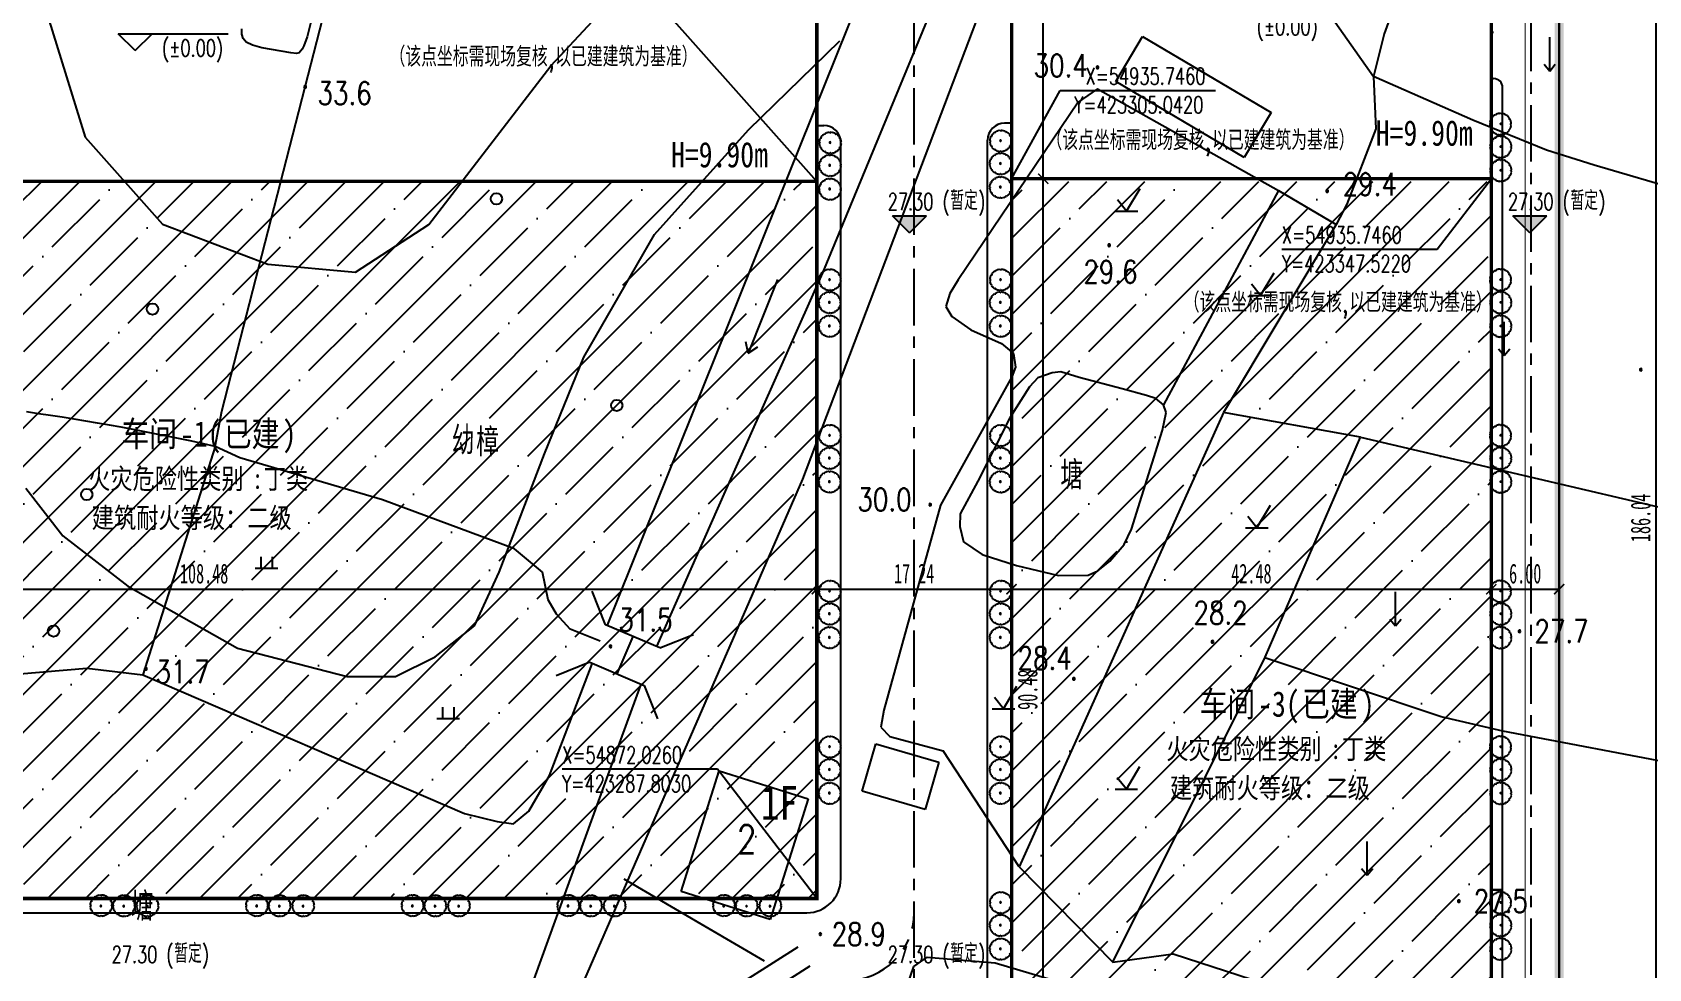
# Model space of a CAD drawing. Header units: millimetres. Extents: x 423080 to 423918, y 54742 to 55570.
# Drawn here: x 423218.3 to 423361.5, y 54865.8 to 54948.7 of the extents above; entities that cross this region are included whole.
import ezdxf
from ezdxf.enums import TextEntityAlignment as Align

# ---------------------------------------------------------------- set-up
doc = ezdxf.new("R2010")
doc.units = ezdxf.units.MM
doc.linetypes.add('ACAD_ISO10W100', pattern=[18, 12, -3, 0, -3])
doc.linetypes.add('CENTERX2', pattern=[4, 2.5, -0.5, 0.5, -0.5])
doc.layers.add('0 - 已设计道路边线', color=140, linetype='Continuous', lineweight=50)
for name, color, linetype in [('0 - 建筑控制线', 40, 'Continuous'), ('0 - 新建建筑', 7, 'Continuous'), ('0 - 规划--用地红线', 6, 'Continuous'), ('DIM_COOR', 171, 'Continuous'), ('DIM_ELEV', 171, 'Continuous'), ('LV', 3, 'Continuous'), ('PUB_DIM', 171, 'Continuous'), ('PUB_TEXT', 7, 'Continuous'), ('Road-zx', 6, 'Continuous'), ('TREE', 3, 'Continuous'), ('地形图', 252, 'Continuous'), ('建设布局', 7, 'Continuous')]:
    doc.layers.add(name, color=color, linetype=linetype)
doc.styles.add('_TCH_DIM', font='SIMPLEX', dxfattribs={"bigfont": 'GBCBIG'})
doc.styles.add('HT', font='simhei.ttf', dxfattribs={"width": 0.8})
doc.styles.add('HZ', font='rs.shx', dxfattribs={"width": 0.8, "bigfont": 'hztxt.shx'})
doc.styles.add('ST_T3', font='', dxfattribs={"width": 0.6})
doc.styles.get("Standard").update_dxf_attribs({"font": 'txt', "bigfont": 'gbcbig.shx'})
doc.styles.get('ST_T3').set_extended_font_data('SimSun')
doc.linetypes.add('FENCELINE2', pattern='A,6.35,-2.54,[132,ltypeshp.shx,S=2.54,R=0,X=-2.54,Y=0],-2.54,25.4', length=36.83)
doc.dimstyles.new('_TCH_ARCH_M_M&&1', dxfattribs={"dimtxt": 1.75, "dimasz": 0.9, "dimexe": 1.25, "dimexo": 1.5, "dimgap": 0.5, "dimtad": 1, "dimzin": 0, "dimdsep": 46, "dimtxsty": 'ST_T3', "dimblk": 'ARCHTICK', "dimcen": 0.09, "dimclrt": 7, "dimazin": 2, "dimtfac": 1, "dimtix": 1, "dimtmove": 2, "dimatfit": 3, "dimfxl": 0, "dimtolj": 1, "dimtzin": 0, "dimarcsym": 0})
pattern_1 = [(45, (0, 0), (-3.367596045, 3.367596045), []), (45, (3.3676, 0), (-3.367596045, 3.367596045), [5.953125, -1.190625, 0, -1.190625])]

# ---------------------------------------------------------------- blocks, each defined once
blk = doc.blocks.new('BRANCHD', base_point=(0.5, 0.5))
for p, q in [((0.951, 0.743), (0.931, 0.754)), ((0.962, 0.694), (0.951, 0.743)), ((0.974, 0.687), (0.962, 0.694)), ((0.97, 0.587), (0.994, 0.594)), ((0.97, 0.571), (0.97, 0.587)), ((1.008, 0.55), (0.97, 0.571)), ((0.987, 0.668), (0.974, 0.687)), ((0.982, 0.647), (0.987, 0.668)), ((0.997, 0.62), (0.982, 0.647)), ((0.994, 0.594), (0.997, 0.62)), ((0.998, 0.504), (1.008, 0.52)), ((1.008, 0.52), (1.008, 0.55))]:
    blk.add_line(p, q)
blk = doc.blocks.new('M_F16')
at = {"xscale": 1016, "yscale": 1016, "zscale": 1016}
for rotation in [150, 180, 120, 90, 59.99999999999999, 30, 330.0000000000001, 210, 240, 270, 300.0000000000001]:
    blk.add_blockref('BRANCHD', (3, 9), dxfattribs=dict(at, rotation=rotation))
blk.add_blockref('BRANCHD', (3, 9), dxfattribs=at)
at = {"width": 0.8, "flags": 9}
for tag in ['YSIZE', 'XSIZE']:
    blk.add_attdef(tag, (0, 0), '', height=0.2, dxfattribs=at)
blk = doc.blocks.new('SHU1')
at = {"layer": 'LV'}
for radius in [137, 92.1]:
    blk.add_circle((214, 644), radius, dxfattribs=at)
at = {"layer": 'LV', "xscale": 4.5, "yscale": 4.5, "zscale": 4.5}
blk.add_blockref('M_F16', (267, 678), dxfattribs=at)
blk = doc.blocks.new('dxing')
at = {"layer": '地形图', "color": 250, "linetype": 'Continuous'}
for p, q in [((421379.78, 54785.69), (421396.54, 54850.51)), ((421481.65, 54807.86, 30.95), (421475.31, 54790.37, 30.95)), ((421401.55, 54787.55, 33), (421417.44, 54804.64, 33)), ((421406.55, 54738.02, 30.69), (421431.93, 54801.1, 30.69)), ((421466.56, 54797.7), (421474.36, 54786.61)), ((421380.81, 54793.58, 34.05), (421379.98, 54790.1, 34.05)), ((421439.58, 54792.54), (421423.83, 54750.95)), ((421425.61, 54769.21, 30.28), (421435.18, 54792.33, 30.28)), ((421357.01, 54791.91, 33), (421360.3, 54781.22, 33)), ((421374.19, 54790.35, 34.05), (421374.18, 54790.83, 34.05)), ((421374.29, 54789.97, 34.05), (421374.19, 54790.35, 34.05)), ((421374.56, 54789.63, 34.05), (421374.29, 54789.97, 34.05)), ((421375.12, 54789.38, 34.05), (421374.56, 54789.63, 34.05)), ((421375.95, 54789.13, 34.05), (421375.12, 54789.38, 34.05)), ((421378.52, 54788.69, 34.05), (421375.95, 54789.13, 34.05)), ((421379.67, 54789.33, 34.05), (421379.53, 54789.02, 34.05)), ((421379.98, 54790.1, 34.05), (421379.67, 54789.33, 34.05)), ((421419.04, 54781.89, 32), (421427.13, 54789.77, 32)), ((421451.56, 54786.15), (421453.93, 54790.15)), ((421453.93, 54790.15), (421465.31, 54783.41)), ((421475.31, 54790.37, 30.95), (421474.36, 54786.61, 30.95)), ((421489.97, 54787.08), (421489.97, 54790.08)), ((421379.02, 54788.63, 34.05), (421378.52, 54788.69, 34.05)), ((421379.25, 54788.69, 34.05), (421379.02, 54788.63, 34.05)), ((421379.53, 54789.02, 34.05), (421379.25, 54788.69, 34.05)), ((421489.47, 54787.68), (421489.97, 54787.08)), ((421489.97, 54787.08), (421490.47, 54787.68)), ((421390.74, 54773.49, 33), (421401.55, 54787.55, 33)), ((421474.36, 54786.61, 30.95), (421474.57, 54781.98, 30.95)), ((421483.17, 54782.75, 29.21), (421474.36, 54786.61, 29.21)), ((421372.4, 54756.99), (421379.78, 54785.69)), ((421449.94, 54785.52, 29.22), (421448.22, 54784.33, 29.22)), ((421449.94, 54785.52, 29.22), (421465.95, 54776.5, 29.22)), ((421462.91, 54779.43), (421451.56, 54786.15)), ((421448.22, 54784.33, 29.22), (421437.61, 54768.61, 29.22)), ((421465.31, 54783.41), (421462.91, 54779.43)), ((421474.57, 54781.98, 30.95), (421472, 54775.3, 30.95)), ((421489.7, 54780.08, 29.21), (421483.17, 54782.75, 29.21)), ((421360.3, 54781.22, 33), (421367.16, 54773.54, 33)), ((421410.71, 54772.63, 32), (421419.04, 54781.89, 32)), ((421493.91, 54778.76, 29.21), (421489.7, 54780.08, 29.21)), ((421535.18, 54766.54, 29.21), (421493.91, 54778.76, 29.21)), ((421452.51, 54774.69), (421453.71, 54776.69)), ((421465.95, 54776.5, 29.22), (421455.79, 54757.54, 29.22)), ((421465.95, 54776.5, 29.22), (421471.07, 54773.51, 29.22)), ((421452.51, 54774.69), (421451.71, 54775.69)), ((421472, 54775.3, 30.95), (421471.07, 54773.51, 30.95)), ((421367.16, 54773.54, 33), (421376.48, 54769.98, 33)), ((421384.25, 54769.28, 33), (421390.74, 54773.49, 33)), ((421451.51, 54774.69), (421453.51, 54774.69)), ((421471.07, 54773.51, 30.95), (421461.09, 54756.87, 30.95)), ((421404.46, 54761.76, 32), (421410.71, 54772.63, 32)), ((421376.48, 54769.98, 33), (421384.25, 54769.28, 33)), ((421416.99, 54749.88, 30.28), (421425.61, 54769.21, 30.28)), ((421464.37, 54767.21), (421465.57, 54769.21)), ((421421.62, 54768.62), (421419.02, 54762.12)), ((421437.61, 54768.61, 29.22), (421436.86, 54767.4, 29.22)), ((421464.37, 54767.21), (421463.57, 54768.21)), ((421436.86, 54767.4, 29.22), (421436.52, 54766.24, 29.22)), ((421436.52, 54766.24, 29.22), (421437.05, 54765.37, 29.22)), ((421463.37, 54767.21), (421465.37, 54767.21)), ((421437.05, 54765.37, 29.22), (421438.73, 54764.18, 29.22)), ((421485.93, 54761.89), (421485.93, 54764.89)), ((421438.73, 54764.18, 29.22), (421441.43, 54762.98, 29.22)), ((421419.02, 54762.12), (421418.79, 54763.1)), ((421419.02, 54762.12), (421419.86, 54762.67)), ((421441.43, 54762.98, 29.22), (421442.51, 54762.08, 29.22)), ((421442.51, 54762.08, 29.22), (421442.68, 54760.88, 29.22)), ((421485.43, 54762.49), (421485.93, 54761.89)), ((421485.93, 54761.89), (421486.43, 54762.49)), ((421400.99, 54753.19, 32), (421404.46, 54761.76, 32)), ((421442.68, 54760.88, 29.22), (421442.35, 54760.02, 29.22)), ((421442.35, 54760.02, 29.22), (421436.05, 54748.64, 29.22)), ((421443.93, 54759.12, 29.22), (421442.17, 54756.38, 29.22)), ((421444.65, 54759.92, 29.22), (421443.93, 54759.12, 29.22)), ((421445.92, 54760.38, 29.22), (421444.65, 54759.92, 29.22)), ((421446.69, 54760.45, 29.22), (421445.92, 54760.38, 29.22)), ((421448.31, 54759.97, 29.22), (421446.69, 54760.45, 29.22)), ((421452.13, 54758.96, 29.22), (421448.31, 54759.97, 29.22)), ((421454.28, 54758.37, 29.22), (421452.13, 54758.96, 29.22)), ((421455.09, 54758.11, 29.22), (421454.28, 54758.37, 29.22)), ((421455.79, 54757.54, 29.22), (421455.09, 54758.11, 29.22)), ((421371.82, 54753.86), (421372.4, 54756.99)), ((421442.17, 54756.38, 29.22), (421439.34, 54750.77, 29.22)), ((421461.09, 54756.87, 28.91), (421442.99, 54716.63, 28.91)), ((421455.68, 54755.28, 29.22), (421456.01, 54756.87, 29.22)), ((421456.01, 54756.87, 29.22), (421455.79, 54757.54, 29.22)), ((421473.23, 54754.66, 28.82), (421461.09, 54756.87, 28.82)), ((421452.94, 54746.53, 29.22), (421455.68, 54755.28, 29.22)), ((421371.82, 54753.86), (421365.41, 54733.64)), ((421374.01, 54752.83), (421371.82, 54753.86)), ((421464.78, 54735.2, 28.82), (421473.23, 54754.66, 28.82)), ((421473.23, 54754.66, 28.2), (421505.07, 54747.22, 28.2)), ((421386.64, 54749.13), (421374.01, 54752.83)), ((421396.96, 54742.71, 32), (421400.99, 54753.19, 32)), ((421423.83, 54750.95), (421401.77, 54700.37)), ((421439.34, 54750.77, 29.22), (421437.79, 54747.89, 29.22)), ((421355.06, 54750.17, 32), (421358.32, 54745.95, 32)), ((421398.33, 54744.8), (421386.64, 54749.13)), ((421410.93, 54736.15, 30.28), (421416.99, 54749.88, 30.28)), ((421436.05, 54748.64), (421431.02, 54730.52)), ((421437.79, 54747.89, 29.22), (421437.75, 54746.76, 29.22)), ((421464.05, 54746.64), (421463.25, 54747.64)), ((421464.05, 54746.64), (421465.25, 54748.64)), ((421437.75, 54746.76, 29.22), (421438.06, 54745.42, 29.22)), ((421452.31, 54745.16, 29.22), (421452.94, 54746.53, 29.22)), ((421463.05, 54746.64), (421465.05, 54746.64)), ((421358.32, 54745.95, 32), (421364.1, 54741.49, 32)), ((421400.8, 54742.71), (421398.33, 54744.8)), ((421438.06, 54745.42, 29.22), (421439.74, 54744.29, 29.22)), ((421451.03, 54743.7, 29.22), (421452.31, 54745.16, 29.22)), ((421375.87, 54744.07), (421375.87, 54743.07)), ((421376.87, 54744.07), (421376.87, 54743.07)), ((421439.74, 54744.29, 29.22), (421442.76, 54743.31, 29.22)), ((421442.76, 54743.31, 29.22), (421446.47, 54742.42, 29.22)), ((421449.96, 54742.85, 29.22), (421451.03, 54743.7, 29.22)), ((421375.37, 54743.07), (421377.37, 54743.07)), ((421394.79, 54737.96, 32), (421396.96, 54742.71, 32)), ((421401.31, 54740.27), (421400.8, 54742.71)), ((421446.47, 54742.42, 29.22), (421449.12, 54742.46, 29.22)), ((421449.12, 54742.46, 29.22), (421449.96, 54742.85, 29.22)), ((421364.1, 54741.49, 32), (421373.81, 54735.98, 32)), ((421406.39, 54738.06), (421405.2, 54741.03)), ((421476.32, 54737.97), (421476.32, 54740.97)), ((421402.03, 54739), (421401.31, 54740.27)), ((421391.29, 54735.24, 32), (421394.79, 54737.96, 32)), ((421403.24, 54737.69), (421402.03, 54739)), ((421405.9, 54736.61), (421403.24, 54737.69)), ((421411.2, 54736.01), (421406.39, 54738.06)), ((421475.82, 54738.57), (421476.32, 54737.97)), ((421476.32, 54737.97), (421476.82, 54738.57)), ((421408.8, 54737.04), (421407.39, 54733.72)), ((421411.2, 54736.01), (421414.17, 54737.21)), ((421373.81, 54735.98, 32), (421383.5, 54733.49, 32)), ((421387.78, 54733.49, 32), (421391.29, 54735.24, 32)), ((421404.98, 54734.75), (421402.02, 54733.55)), ((421404.98, 54734.75), (421409.79, 54732.7)), ((421451.28, 54708.2, 28.82), (421464.78, 54735.2, 28.82)), ((421480.36, 54729.91, 28.06), (421464.76, 54735.15, 28.06)), ((421345.27, 54732.95, 30.69), (421360.45, 54734.23, 30.69)), ((421360.45, 54734.23, 30.69), (421365.41, 54733.64, 30.69)), ((421365.41, 54733.64, 30.69), (421393.9, 54721.37, 30.69)), ((421383.5, 54733.49, 32), (421387.78, 54733.49, 32)), ((421401.42, 54724.73, 30.69), (421405.2, 54734.61, 30.69)), ((421407.73, 54727.88, 30.28), (421409.5, 54732.72, 30.28)), ((421409.79, 54732.7), (421410.98, 54729.73)), ((421441.61, 54730.62), (421442.81, 54732.62)), ((421391.94, 54730.77), (421391.94, 54729.77)), ((421392.94, 54730.77), (421392.94, 54729.77)), ((421431.02, 54730.52), (421430.74, 54729)), ((421440.61, 54730.62), (421442.61, 54730.62)), ((421441.61, 54730.62), (421440.81, 54731.62)), ((421391.44, 54729.77), (421393.44, 54729.77)), ((421430.74, 54729), (421431.55, 54728.18)), ((421485.83, 54728.64, 28.06), (421480.36, 54729.91, 28.06)), ((421400.05, 54706.68, 30.28), (421407.73, 54727.88, 30.28)), ((421431.55, 54728.18), (421436.27, 54726.92)), ((421521.53, 54721.86, 28.06), (421485.83, 54728.64, 28.06)), ((421429.09, 54723.33), (421430.31, 54727.52)), ((421430.31, 54727.52), (421435.89, 54725.9)), ((421442.99, 54716.63, 28.82), (421436.27, 54726.92, 28.82)), ((421436.27, 54726.92, 28.82), (421436.27, 54726.92, 28.82)), ((421399.59, 54721.56, 30.69), (421401.42, 54724.73, 30.69)), ((421413.08, 54714.45), (421416.44, 54725.14)), ((421416.44, 54725.14), (421424.33, 54722.66)), ((421435.89, 54725.9), (421434.67, 54721.71)), ((421452.49, 54723.52), (421453.69, 54725.52)), ((421434.67, 54721.71), (421429.09, 54723.33)), ((421451.49, 54723.52), (421453.49, 54723.52)), ((421452.49, 54723.52), (421451.69, 54724.52)), ((421424.33, 54722.66), (421420.97, 54711.98)), ((421393.9, 54721.37, 30.69), (421396.79, 54720.64, 30.69)), ((421396.79, 54720.64, 30.69), (421398.22, 54720.44, 30.69)), ((421398.22, 54720.44, 30.69), (421399.59, 54721.56, 30.69)), ((421473.81, 54715.89), (421473.81, 54718.89)), ((421442.99, 54716.63, 28.82), (421451.28, 54708.2, 28.82)), ((421473.31, 54716.49), (421473.81, 54715.89)), ((421473.81, 54715.89), (421474.31, 54716.49)), ((421408, 54715.57), (421420.43, 54708.31)), ((421420.97, 54711.98), (421413.08, 54714.45)), ((421416.88, 54705.4), (421423.43, 54709.55)), ((421418.09, 54703.8), (421424.5, 54707.86)), ((421431.9, 54702.69, 28.26), (421433.69, 54707.81, 28.26)), ((421433.69, 54707.81, 28.26), (421434.87, 54708.63, 28.26)), ((421434.87, 54708.63, 28.26), (421440.87, 54708.14, 28.26)), ((421440.87, 54708.14, 28.26), (421493.73, 54692.48, 28.26)), ((421451.28, 54708.2, 28.26), (421456.64, 54708.93, 28.26)), ((421456.64, 54708.93, 28.26), (421494.75, 54696.61, 28.26))]:
    blk.add_line(p, q, dxfattribs=at)
for centre in [(421396.72, 54775.77), (421357.52, 54737.51)]:
    blk.add_circle(centre, 0.5, dxfattribs=at)
blk.add_arc((421324.72, 54542.68), 216.37, 77.4252, 81.9209, dxfattribs=at)
for centre, major_axis, start_param, end_param in [((421449.94, 54787.41, 30.38), (0.0707, 0.0707), 5.497787, 8.63938), ((421449.94, 54787.41, 30.38), (0.0707, 0.0707), 2.356194, 5.497787), ((421379.78, 54785.69, 33.61), (0.0707, 0.0707), 5.497787, 8.63938), ((421379.78, 54785.69, 33.61), (0.0707, 0.0707), 2.356194, 5.497787), ((421470.27, 54776.46, 29.38), (0.0707, 0.0707), 5.497787, 8.63938), ((421470.27, 54776.46, 29.38), (0.0707, 0.0707), 2.356194, 5.497787), ((421450.97, 54771.66, 29.59), (0.0707, 0.0707), 5.497787, 8.63938), ((421450.97, 54771.66, 29.59), (0.0707, 0.0707), 2.356194, 5.497787), ((421366.27, 54766.01), (-0.354, 0.354), 3.926991, 10.210176), ((421498.05, 54760.65, 28.19), (0.0707, 0.0707), 5.497787, 8.63938), ((421498.05, 54760.65, 28.19), (0.0707, 0.0707), 2.356194, 5.497787), ((421407.37, 54757.49), (-0.354, 0.354), 3.926991, 10.210176), ((421360.45, 54749.6), (-0.354, 0.354), 3.926991, 10.210176), ((421435.11, 54748.7, 29.96), (0.0707, 0.0707), 5.497787, 8.63938), ((421435.11, 54748.7, 29.96), (0.0707, 0.0707), 2.356194, 5.497787), ((421487.31, 54737.49, 27.71), (0.0707, 0.0707), 5.497787, 8.63938), ((421406.83, 54736.15, 31.5), (0.0707, 0.0707), 5.497787, 8.63938), ((421406.83, 54736.15, 31.5), (0.0707, 0.0707), 2.356194, 5.497787), ((421460.13, 54736.56, 28.2), (0.0707, 0.0707), 5.497787, 8.63938), ((421460.13, 54736.56, 28.2), (0.0707, 0.0707), 2.356194, 5.497787), ((421487.31, 54737.49, 27.71), (0.0707, 0.0707), 2.356194, 5.497787), ((421365.67, 54734.17, 31.65), (0.0707, 0.0707), 5.497787, 8.63938), ((421365.67, 54734.17, 31.65), (0.0707, 0.0707), 2.356194, 5.497787), ((421447.84, 54733.28, 28.44), (0.0707, 0.0707), 5.497787, 8.63938), ((421447.84, 54733.28, 28.44), (0.0707, 0.0707), 2.356194, 5.497787), ((421481.93, 54713.6, 27.54), (0.0707, 0.0707), 5.497787, 8.63938), ((421481.93, 54713.6, 27.54), (0.0707, 0.0707), 2.356194, 5.497787), ((421425.4, 54710.68, 28.94), (0.0707, 0.0707), 5.497787, 8.63938), ((421425.4, 54710.68, 28.94), (0.0707, 0.0707), 2.356194, 5.497787)]:
    blk.add_ellipse(centre, major_axis=major_axis, ratio=1, start_param=start_param, end_param=end_param, dxfattribs=at)
at = {"layer": '地形图', "color": 250, "linetype": 'Continuous', "style": 'HZ', "width": 0.8}
for s, height, p in [('30.4', 2, (421446.68, 54787.57)), ('33.6', 2, (421383.28, 54785.12)), ('29.4', 2, (421474.05, 54777.06)), ('29.6', 2, (421451.09, 54769.31)), ('幼', 2.5, (421393.77, 54754.51)), ('樟', 2.5, (421395.94, 54754.35)), ('塘', 2.5, (421447.65, 54751.45)), ('30.0', 2, (421431.08, 54749.15)), ('31.5', 2, (421409.92, 54738.5)), ('28.2', 2, (421460.83, 54739.12)), ('27.7', 2, (421491.02, 54737.49)), ('31.7', 2, (421368.94, 54733.91)), ('28.4', 2, (421445.26, 54735.11)), ('2', 2.5, (421418.87, 54719.09)), ('塘', 2.5, (421365.35, 54713.27)), ('27.5', 2, (421485.64, 54713.6)), ('28.9', 2, (421428.8, 54710.68))]:
    blk.add_text(s, height=height, dxfattribs=at).set_placement(p, align=Align.MIDDLE)
blk = doc.blocks.new('_ArchTick')
at = {"color": 0, "linetype": 'ByBlock', "const_width": 0.15}
blk.add_lwpolyline([(-0.5, -0.5), (0.5, 0.5)], dxfattribs=at)
blk = doc.blocks.new('*D45')
at = {"layer": 'Defpoints', "color": 0}
for p in [(423307.85, 54992.75), (423311.54, 54992.75), (423311.54, 54935.75)]:
    blk.add_point(p, dxfattribs=at)
at = {"layer": 'PUB_DIM', "color": 0, "lineweight": -2}
for p, q in [((423310.04, 54992.75), (423306.6, 54992.75)), ((423307.85, 54935.75), (423307.85, 54992.75)), ((423310.04, 54935.75), (423306.6, 54935.75))]:
    blk.add_line(p, q, dxfattribs=at)
at = {"layer": 'PUB_DIM', "color": 0, "lineweight": -2, "xscale": 0.9, "yscale": 0.9, "zscale": 0.9}
for p, rotation in [((423307.85, 54992.75), 90), ((423307.85, 54935.75), 270)]:
    blk.add_blockref('_ArchTick', p, dxfattribs=dict(at, rotation=rotation))
at = {"layer": 'PUB_DIM', "color": 7, "insert": (423306.47, 54964.25), "char_height": 1.75, "attachment_point": 5, "rotation": 90, "style": 'ST_T3'}
blk.add_mtext('\\A1;57.00', dxfattribs=at)
blk = doc.blocks.new('*D46')
at = {"layer": 'Defpoints', "color": 0}
for p in [(423307.85, 54935.75), (423311.54, 54935.75), (423311.54, 54845.27)]:
    blk.add_point(p, dxfattribs=at)
at = {"layer": 'PUB_DIM', "color": 0, "lineweight": -2}
for p, q in [((423310.04, 54935.75), (423306.6, 54935.75)), ((423307.85, 54845.27), (423307.85, 54935.75)), ((423310.04, 54845.27), (423306.6, 54845.27))]:
    blk.add_line(p, q, dxfattribs=at)
at = {"layer": 'PUB_DIM', "color": 0, "lineweight": -2, "xscale": 0.9, "yscale": 0.9, "zscale": 0.9}
for p, rotation in [((423307.85, 54935.75), 90), ((423307.85, 54845.27), 270)]:
    blk.add_blockref('_ArchTick', p, dxfattribs=dict(at, rotation=rotation))
at = {"layer": 'PUB_DIM', "color": 7, "insert": (423306.47, 54890.51), "char_height": 1.75, "attachment_point": 5, "rotation": 90, "style": 'ST_T3'}
blk.add_mtext('\\A1;90.48', dxfattribs=at)
blk = doc.blocks.new('*D67')
at = {"layer": 'Defpoints', "color": 0}
for p in [(423353.52, 54998.75), (423362.11, 54998.75), (423353.52, 54812.7)]:
    blk.add_point(p, dxfattribs=at)
at = {"layer": 'PUB_DIM', "color": 0, "lineweight": -2}
for p, q in [((423355.02, 54998.75), (423363.36, 54998.75)), ((423362.11, 54812.7), (423362.11, 54998.75)), ((423355.02, 54812.7), (423363.36, 54812.7))]:
    blk.add_line(p, q, dxfattribs=at)
at = {"layer": 'PUB_DIM', "color": 0, "lineweight": -2, "xscale": 0.9, "yscale": 0.9, "zscale": 0.9}
for p, rotation in [((423362.11, 54998.75), 90), ((423362.11, 54812.7), 270)]:
    blk.add_blockref('_ArchTick', p, dxfattribs=dict(at, rotation=rotation))
at = {"layer": 'PUB_DIM', "color": 7, "insert": (423360.74, 54905.72), "char_height": 1.75, "attachment_point": 5, "rotation": 90, "style": 'ST_T3'}
blk.add_mtext('\\A1;186.04', dxfattribs=at)
blk = doc.blocks.new('*D71')
at = {"layer": 'Defpoints', "color": 0}
for p in [(423179.32, 54903.77), (423287.8, 54903.77), (423287.8, 54899.41)]:
    blk.add_point(p, dxfattribs=at)
at = {"layer": 'PUB_DIM', "color": 0, "lineweight": -2}
for p, q in [((423179.32, 54902.27), (423179.32, 54898.16)), ((423287.8, 54902.27), (423287.8, 54898.16)), ((423179.32, 54899.41), (423287.8, 54899.41))]:
    blk.add_line(p, q, dxfattribs=at)
at = {"layer": 'PUB_DIM', "color": 0, "lineweight": -2, "xscale": 0.9, "yscale": 0.9, "zscale": 0.9, "rotation": 180}
blk.add_blockref('_ArchTick', (423179.32, 54899.41), dxfattribs=at)
at = {"layer": 'PUB_DIM', "color": 0, "lineweight": -2, "xscale": 0.9, "yscale": 0.9, "zscale": 0.9}
blk.add_blockref('_ArchTick', (423287.8, 54899.41), dxfattribs=at)
at = {"layer": 'PUB_DIM', "color": 7, "insert": (423233.56, 54900.78), "char_height": 1.75, "attachment_point": 5, "style": 'ST_T3'}
blk.add_mtext('\\A1;108.48', dxfattribs=at)
blk = doc.blocks.new('*D72')
at = {"layer": 'Defpoints', "color": 0}
for p in [(423287.8, 54903.77), (423305.04, 54903.77), (423305.04, 54899.41)]:
    blk.add_point(p, dxfattribs=at)
at = {"layer": 'PUB_DIM', "color": 0, "lineweight": -2}
for p, q in [((423287.8, 54902.27), (423287.8, 54898.16)), ((423305.04, 54902.27), (423305.04, 54898.16)), ((423287.8, 54899.41), (423305.04, 54899.41))]:
    blk.add_line(p, q, dxfattribs=at)
at = {"layer": 'PUB_DIM', "color": 0, "lineweight": -2, "xscale": 0.9, "yscale": 0.9, "zscale": 0.9, "rotation": 180}
blk.add_blockref('_ArchTick', (423287.8, 54899.41), dxfattribs=at)
at = {"layer": 'PUB_DIM', "color": 0, "lineweight": -2, "xscale": 0.9, "yscale": 0.9, "zscale": 0.9}
blk.add_blockref('_ArchTick', (423305.04, 54899.41), dxfattribs=at)
at = {"layer": 'PUB_DIM', "color": 7, "insert": (423296.42, 54900.78), "char_height": 1.75, "attachment_point": 5, "style": 'ST_T3'}
blk.add_mtext('\\A1;17.24', dxfattribs=at)
blk = doc.blocks.new('*D73')
at = {"layer": 'Defpoints', "color": 0}
for p in [(423305.04, 54903.77), (423347.52, 54903.77), (423347.52, 54899.41)]:
    blk.add_point(p, dxfattribs=at)
at = {"layer": 'PUB_DIM', "color": 0, "lineweight": -2}
for p, q in [((423305.04, 54902.27), (423305.04, 54898.16)), ((423347.52, 54902.27), (423347.52, 54898.16)), ((423305.04, 54899.41), (423347.52, 54899.41))]:
    blk.add_line(p, q, dxfattribs=at)
at = {"layer": 'PUB_DIM', "color": 0, "lineweight": -2, "xscale": 0.9, "yscale": 0.9, "zscale": 0.9, "rotation": 180}
blk.add_blockref('_ArchTick', (423305.04, 54899.41), dxfattribs=at)
at = {"layer": 'PUB_DIM', "color": 0, "lineweight": -2, "xscale": 0.9, "yscale": 0.9, "zscale": 0.9}
blk.add_blockref('_ArchTick', (423347.52, 54899.41), dxfattribs=at)
at = {"layer": 'PUB_DIM', "color": 7, "insert": (423326.28, 54900.78), "char_height": 1.75, "attachment_point": 5, "style": 'ST_T3'}
blk.add_mtext('\\A1;42.48', dxfattribs=at)
blk = doc.blocks.new('*D74')
at = {"layer": 'Defpoints', "color": 0}
for p in [(423347.52, 54903.77), (423353.52, 54903.77), (423353.52, 54899.41)]:
    blk.add_point(p, dxfattribs=at)
at = {"layer": 'PUB_DIM', "color": 0, "lineweight": -2}
for p, q in [((423347.52, 54902.27), (423347.52, 54898.16)), ((423353.52, 54902.27), (423353.52, 54898.16)), ((423347.52, 54899.41), (423353.52, 54899.41))]:
    blk.add_line(p, q, dxfattribs=at)
at = {"layer": 'PUB_DIM', "color": 0, "lineweight": -2, "xscale": 0.9, "yscale": 0.9, "zscale": 0.9, "rotation": 180}
blk.add_blockref('_ArchTick', (423347.52, 54899.41), dxfattribs=at)
at = {"layer": 'PUB_DIM', "color": 0, "lineweight": -2, "xscale": 0.9, "yscale": 0.9, "zscale": 0.9}
blk.add_blockref('_ArchTick', (423353.52, 54899.41), dxfattribs=at)
at = {"layer": 'PUB_DIM', "color": 7, "insert": (423350.52, 54900.78), "char_height": 1.75, "attachment_point": 5, "style": 'ST_T3'}
blk.add_mtext('\\A1;6.00', dxfattribs=at)

msp = doc.modelspace()

# ---------------------------------------------------------------- hatches: boundary and pattern name
h = msp.add_hatch()
h.set_pattern_fill('ANSI35', color=1, scale=1.5, style=0)
h.set_pattern_definition(pattern_1)
h.paths.add_polyline_path([(423179.323, 54935.506), (423287.803, 54935.506), (423287.803, 54872.026), (423179.323, 54872.026)])
h = msp.add_hatch()
h.set_pattern_fill('ANSI35', color=1, scale=1.5, style=0)
h.set_pattern_definition(pattern_1)
h.paths.add_polyline_path([(423305.042, 54935.506), (423305.042, 54845.266), (423347.522, 54845.266), (423347.522, 54935.506)])
at = {"layer": 'DIM_ELEV'}
for points in [[(423296.014, 54930.952), (423294.514, 54932.452), (423297.514, 54932.452)], [(423350.92, 54930.952), (423349.42, 54932.452), (423352.42, 54932.452)]]:
    msp.add_hatch(color=256, dxfattribs=at).paths.add_polyline_path(points)

# ---------------------------------------------------------------- linework, layer by layer
at = {"layer": '0 - 已设计道路边线', "color": 5, "lineweight": -2}
for p, q in [((423347.522, 54948.706), (423347.723, 54948.706)), ((423347.522, 54944.606), (423347.523, 54944.606)), ((423347.522, 54944.606), (423347.723, 54944.606)), ((423348.523, 54846.266), (423348.523, 54943.806)), ((423287.803, 54940.466), (423288.423, 54940.466)), ((423305.042, 54940.656), (423304.423, 54940.656)), ((423289.923, 54873.766), (423289.923, 54938.966)), ((423302.923, 54846.266), (423302.923, 54939.156)), ((423180.563, 54870.766), (423286.923, 54870.766))]:
    msp.add_line(p, q, dxfattribs=at)
for centre, radius, start, end in [((423347.723, 54943.806), 0.8, 0, 90), ((423288.423, 54938.966), 1.5, 360, 90), ((423304.423, 54939.156), 1.5, 90, 180), ((423286.923, 54873.766), 3, 270, 360)]:
    msp.add_arc(centre, radius, start, end, dxfattribs=at)
at = {"layer": '0 - 建筑控制线', "linetype": 'FENCELINE2', "ltscale": 0.1, "const_width": 0.2}
msp.add_lwpolyline([(423179.577, 54800.1), (423171.063, 54799.483), (423171.063, 54998.746), (423353.522, 54998.746), (423353.523, 54812.702), (423314.007, 54809.839)], dxfattribs=at)
at = {"layer": '0 - 新建建筑', "const_width": 0.3}
for points in [[(423287.803, 54935.506), (423179.323, 54935.506), (423179.323, 54992.506), (423287.803, 54992.506), (423287.803, 54935.506)], [(423347.522, 54935.746), (423305.042, 54935.746), (423305.042, 54992.746), (423347.522, 54992.746), (423347.522, 54935.746)]]:
    msp.add_lwpolyline(points, dxfattribs=at)
for points in [[(423287.803, 54872.026), (423179.323, 54872.026), (423179.323, 54935.506), (423287.803, 54935.506)], [(423347.522, 54845.266), (423305.042, 54845.266), (423305.042, 54935.746), (423347.522, 54935.746)]]:
    msp.add_lwpolyline(points, close=True, dxfattribs=at)
at = {"layer": '0 - 规划--用地红线', "color": 6, "linetype": 'ACAD_ISO10W100', "ltscale": 0.5, "const_width": 0.8}
msp.add_lwpolyline([(423171.063, 54998.746), (423353.522, 54998.746), (423353.522, 54812.702), (423171.063, 54799.483)], close=True, dxfattribs=at)
at = {"layer": '0 - 规划--用地红线', "color": 1, "linetype": 'ACAD_ISO10W100', "ltscale": 0.5, "const_width": 0.1}
msp.add_lwpolyline([(423174.063, 54995.746), (423350.522, 54995.746), (423350.522, 54817.498), (423174.063, 54804.713)], close=True, dxfattribs=at)
at = {"layer": 'DIM_COOR', "color": 3}
for p, q in [((423287.803, 54935.506), (423274.238, 54950.752)), ((423305.042, 54935.746), (423309.346, 54943.556)), ((423309.346, 54943.556), (423323.096, 54943.556)), ((423347.522, 54935.746), (423342.728, 54929.491)), ((423342.728, 54929.491), (423328.978, 54929.491)), ((423279.006, 54883.461), (423265.256, 54883.461)), ((423287.803, 54872.026), (423279.006, 54883.461))]:
    msp.add_line(p, q, dxfattribs=at)
at = {"layer": 'DIM_ELEV'}
for p, q in [((423227.462, 54947.085), (423225.962, 54948.585)), ((423225.962, 54948.585), (423235.689, 54948.585)), ((423227.462, 54947.085), (423228.962, 54948.585)), ((423296.014, 54930.952), (423294.514, 54932.452)), ((423294.514, 54932.452), (423297.514, 54932.452)), ((423296.014, 54930.952), (423297.514, 54932.452)), ((423350.92, 54930.952), (423349.42, 54932.452)), ((423349.42, 54932.452), (423352.42, 54932.452)), ((423350.92, 54930.952), (423352.42, 54932.452))]:
    msp.add_line(p, q, dxfattribs=at)
at = {"layer": 'Road-zx', "color": 4, "linetype": 'CENTERX2', "ltscale": 2}
for p, q in [((423296.423, 54858.766), (423296.423, 54990.266)), ((423351.022, 54990.266), (423351.022, 54847.366))]:
    msp.add_line(p, q, dxfattribs=at)
msp.add_arc((423290.423, 54870.766), 6, 270, 0, dxfattribs=at)
at = {"layer": '建设布局', "color": 1, "linetype": 'Continuous', "flags": 128}
msp.add_lwpolyline([(423097.162, 54998.746), (423353.522, 54998.746), (423353.522, 54812.702), (423097.162, 54794.129)], dxfattribs=at)

# ---------------------------------------------------------------- block references
at = {"color": 1}
msp.add_blockref('dxing', (1862.716, 158.193), dxfattribs=at)
at = {"layer": 'TREE', "extrusion": (0, 0, -1), "yscale": 0.0004110836464220474, "zscale": -0.0004110837350400002}
for p, xscale, rotation in [((-423348.494, 54940.851), -0.0004110838609215419, 189.4889367375291), ((-423288.832, 54939.197), 0.0004110838609215419, 170.5110632624708), ((-423303.932, 54939.359), 0.0004110838609215419, 170.5110632624708), ((-423348.515, 54938.836), -0.0004110838609215419, 189.4889367375291), ((-423288.811, 54937.182), 0.0004110838609215419, 170.5110632624708), ((-423303.911, 54937.343), 0.0004110838609215419, 170.5110632624708), ((-423348.515, 54936.743), -0.0004110838609215419, 189.4889367375291), ((-423288.811, 54935.089), 0.0004110838609215419, 170.5110632624708), ((-423303.911, 54935.251), 0.0004110838609215419, 170.5110632624708), ((-423288.8, 54927.066), 0.0004110838609215419, 170.5110632624708), ((-423303.932, 54927.066), 0.0004110838609215419, 170.5110632624708), ((-423348.494, 54927.066), -0.0004110838609215419, 189.4889367375291), ((-423288.779, 54925.051), 0.0004110838609215419, 170.5110632624708), ((-423303.911, 54925.051), 0.0004110838609215419, 170.5110632624708), ((-423348.515, 54925.051), -0.0004110838609215419, 189.4889367375291), ((-423288.779, 54922.958), 0.0004110838609215419, 170.5110632624708), ((-423303.911, 54922.958), 0.0004110838609215419, 170.5110632624708), ((-423348.515, 54922.958), -0.0004110838609215419, 189.4889367375291), ((-423288.8, 54913.281), 0.0004110838609215419, 170.5110632624708), ((-423303.932, 54913.281), 0.0004110838609215419, 170.5110632624708), ((-423348.494, 54913.281), -0.0004110838609215419, 189.4889367375291), ((-423288.779, 54911.266), 0.0004110838609215419, 170.5110632624708), ((-423303.911, 54911.266), 0.0004110838609215419, 170.5110632624708), ((-423348.515, 54911.266), -0.0004110838609215419, 189.4889367375291), ((-423288.779, 54909.173), 0.0004110838609215419, 170.5110632624708), ((-423303.911, 54909.173), 0.0004110838609215419, 170.5110632624708), ((-423348.515, 54909.173), -0.0004110838609215419, 189.4889367375291), ((-423288.8, 54899.496), 0.0004110838609215419, 170.5110632624708), ((-423303.932, 54899.496), 0.0004110838609215419, 170.5110632624708), ((-423348.494, 54899.496), -0.0004110838609215419, 189.4889367375291), ((-423288.779, 54897.481), 0.0004110838609215419, 170.5110632624708), ((-423303.911, 54897.481), 0.0004110838609215419, 170.5110632624708), ((-423348.515, 54897.481), -0.0004110838609215419, 189.4889367375291), ((-423288.779, 54895.388), 0.0004110838609215419, 170.5110632624708), ((-423303.911, 54895.388), 0.0004110838609215419, 170.5110632624708), ((-423348.515, 54895.388), -0.0004110838609215419, 189.4889367375291), ((-423288.8, 54885.711), 0.0004110838609215419, 170.5110632624708), ((-423303.932, 54885.711), 0.0004110838609215419, 170.5110632624708), ((-423348.494, 54885.711), -0.0004110838609215419, 189.4889367375291), ((-423288.779, 54883.696), 0.0004110838609215419, 170.5110632624708), ((-423303.911, 54883.696), 0.0004110838609215419, 170.5110632624708), ((-423348.515, 54883.696), -0.0004110838609215419, 189.4889367375291), ((-423288.779, 54881.603), 0.0004110838609215419, 170.5110632624708), ((-423303.911, 54881.603), 0.0004110838609215419, 170.5110632624708), ((-423348.515, 54881.603), -0.0004110838609215419, 189.4889367375291), ((-423224.171, 54871.238), 0.0004110838609215419, 80.51106326247083), ((-423226.187, 54871.217), 0.0004110838609215419, 80.51106326247083), ((-423228.279, 54871.217), 0.0004110838609215419, 80.51106326247083), ((-423237.956, 54871.238), 0.0004110838609215419, 80.51106326247083), ((-423239.972, 54871.217), 0.0004110838609215419, 80.51106326247083), ((-423242.064, 54871.217), 0.0004110838609215419, 80.51106326247083), ((-423251.741, 54871.238), 0.0004110838609215419, 80.51106326247083), ((-423253.757, 54871.217), 0.0004110838609215419, 80.51106326247083), ((-423255.849, 54871.217), 0.0004110838609215419, 80.51106326247083), ((-423265.526, 54871.238), 0.0004110838609215419, 80.51106326247083), ((-423267.542, 54871.217), 0.0004110838609215419, 80.51106326247083), ((-423269.634, 54871.217), 0.0004110838609215419, 80.51106326247083), ((-423279.311, 54871.238), 0.0004110838609215419, 80.51106326247083), ((-423281.327, 54871.217), 0.0004110838609215419, 80.51106326247083), ((-423283.419, 54871.217), 0.0004110838609215419, 80.51106326247083), ((-423303.932, 54871.926), 0.0004110838609215419, 170.5110632624708), ((-423348.494, 54871.926), -0.0004110838609215419, 189.4889367375291), ((-423303.911, 54869.911), 0.0004110838609215419, 170.5110632624708), ((-423348.515, 54869.911), -0.0004110838609215419, 189.4889367375291), ((-423303.911, 54867.818), 0.0004110838609215419, 170.5110632624708), ((-423348.515, 54867.818), -0.0004110838609215419, 189.4889367375291)]:
    msp.add_blockref('SHU1', p, dxfattribs=dict(at, xscale=xscale, rotation=rotation))

# ---------------------------------------------------------------- texts
at = {"layer": 'PUB_TEXT'}
for s, height, style, width, p in [('(%%P0.00)', 1.4875, '_TCH_DIM', 0.705882, (423326.752, 54948.452)), ('(%%P0.00)', 1.4875, '_TCH_DIM', 0.705882, (423229.839, 54946.572)), ('（该点坐标需现场复核', 1.75, 'HZ', 0.8, (423249.974, 54945.67)), ('以已建建筑为基准）', 1.75, 'HZ', 0.8, (423264.641, 54945.67)), (',', 1.75, 'HZ', 0.8, (423263.974, 54945.67)), ('X=54935.7460', 1.4875, '_TCH_DIM', 0.705882, (423311.596, 54944.081)), ('Y=423305.0420', 1.4875, '_TCH_DIM', 0.705882, (423310.596, 54941.544)), ('H=9.90m', 2.2532, 'HT', 0.8, (423337.29, 54938.67, 30.95)), ('（该点坐标需现场复核', 1.75, 'HZ', 0.8, (423308.136, 54938.278)), ('以已建建筑为基准）', 1.75, 'HZ', 0.8, (423322.803, 54938.278)), ('H=9.90m', 2.2532, 'HT', 0.8, (423274.892, 54936.751, 30.95)), (',', 1.75, 'HZ', 0.8, (423322.136, 54938.278)), ('27.30', 1.4875, '_TCH_DIM', 0.705882, (423294.079, 54932.977)), ('(', 1.488, '_TCH_DIM', 0.705882, (423298.929, 54932.977)), (')', 1.488, '_TCH_DIM', 0.705882, (423302.087, 54932.977)), ('27.30', 1.4875, '_TCH_DIM', 0.705882, (423348.985, 54932.977)), ('(', 1.488, '_TCH_DIM', 0.705882, (423353.835, 54932.977)), (')', 1.488, '_TCH_DIM', 0.705882, (423356.992, 54932.977)), ('X=54935.7460', 1.4875, '_TCH_DIM', 0.705882, (423328.978, 54930.016)), ('Y=423347.5220', 1.4875, '_TCH_DIM', 0.705882, (423328.978, 54927.479)), ('（该点坐标需现场复核', 1.75, 'HZ', 0.8, (423320.291, 54923.917)), ('以已建建筑为基准）', 1.75, 'HZ', 0.8, (423334.958, 54923.917)), (',', 1.75, 'HZ', 0.8, (423334.291, 54923.917)), ('车间', 2.2532, 'HT', 0.8, (423226.234, 54912.034)), ('-1(', 2.2532, 'HT', 0.8, (423231.419, 54912.034)), ('已建', 2.2532, 'HT', 0.8, (423235.308, 54912.034)), (')', 2.253, 'HT', 0.8, (423240.493, 54912.034)), ('车间', 2.2532, 'HT', 0.8, (423321.689, 54888.117)), ('已建', 2.2532, 'HT', 0.8, (423330.762, 54888.117)), ('-3(', 2.2532, 'HT', 0.8, (423326.873, 54888.117)), (')', 2.253, 'HT', 0.8, (423335.947, 54888.117)), ('X=54872.0260', 1.4875, '_TCH_DIM', 0.705882, (423265.256, 54883.986)), ('Y=423287.8030', 1.4875, '_TCH_DIM', 0.705882, (423265.256, 54881.448)), ('1F', 3.0042, 'HT', 0.8, (423282.855, 54878.993)), ('27.30', 1.4875, '_TCH_DIM', 0.705882, (423225.371, 54866.324)), ('(', 1.488, '_TCH_DIM', 0.705882, (423230.221, 54866.324)), (')', 1.488, '_TCH_DIM', 0.705882, (423233.379, 54866.324)), ('27.30', 1.4875, '_TCH_DIM', 0.705882, (423294.079, 54866.324)), ('(', 1.488, '_TCH_DIM', 0.705882, (423298.929, 54866.324)), (')', 1.488, '_TCH_DIM', 0.705882, (423302.087, 54866.324))]:
    msp.add_text(s, height=height, dxfattribs=dict(at, style=style, width=width)).set_placement(p)
at = {"layer": 'PUB_TEXT', "style": '_TCH_DIM'}
for p in [(423299.629, 54932.977), (423354.535, 54932.977), (423230.921, 54866.324), (423299.629, 54866.324)]:
    msp.add_text('暂定', height=1.6879, dxfattribs=at).set_placement(p)
at = {"layer": 'PUB_TEXT', "color": 6, "style": 'HT', "width": 0.8}
for s, height, p in [('火灾危险性类别', 1.8025, (423223.284, 54908.29)), (':', 1.803, (423237.801, 54908.29)), ('丁类', 1.8025, (423238.838, 54908.29)), ('建筑耐火等级：二级', 1.8025, (423223.609, 54904.83)), ('火灾危险性类别', 1.8025, (423318.738, 54884.373)), ('丁类', 1.8025, (423334.293, 54884.373)), (':', 1.803, (423333.256, 54884.373)), ('建筑耐火等级：二级', 1.8025, (423319.064, 54880.913))]:
    msp.add_text(s, height=height, dxfattribs=at).set_placement(p)

# ---------------------------------------------------------------- dimensions: what is measured, and where the dimension line sits
at = {"layer": 'PUB_DIM'}
dim = msp.add_aligned_dim(p1=(423353.522, 54812.702), p2=(423353.522, 54998.746), distance=-8.592, dimstyle='_TCH_ARCH_M_M&&1', dxfattribs=at)
dim.commit()
dim.dimension.update_dxf_attribs({"geometry": '*D67', "text_midpoint": (423360.739, 54905.724)})
for base, p1, p2, picture, middle in [((423307.845, 54992.746), (423311.543, 54935.746), (423311.543, 54992.746), '*D45', (423306.47, 54964.246)), ((423307.845, 54935.746), (423311.543, 54845.266), (423311.543, 54935.746), '*D46', (423306.47, 54890.506))]:
    dim = msp.add_linear_dim(base=base, p1=p1, p2=p2, angle=90, dimstyle='_TCH_ARCH_M_M&&1', override={"dimgap": 0}, dxfattribs=at)
    dim.commit()
    dim.dimension.update_dxf_attribs({"geometry": picture, "text_midpoint": middle, "dimtype": 129, "text_rotation": 90})
for base, p1, p2, picture, middle in [((423287.803, 54899.409), (423179.323, 54903.766), (423287.803, 54903.766), '*D71', (423233.563, 54900.784)), ((423305.042, 54899.409), (423287.803, 54903.766), (423305.042, 54903.766), '*D72', (423296.423, 54900.784)), ((423347.522, 54899.409), (423305.042, 54903.766), (423347.522, 54903.766), '*D73', (423326.282, 54900.784)), ((423353.522, 54899.409), (423347.522, 54903.766), (423353.522, 54903.766), '*D74', (423350.522, 54900.784))]:
    dim = msp.add_linear_dim(base=base, p1=p1, p2=p2, angle=0, dimstyle='_TCH_ARCH_M_M&&1', override={"dimgap": 0}, dxfattribs=at)
    dim.commit()
    dim.dimension.update_dxf_attribs({"geometry": picture, "text_midpoint": middle, "dimtype": 129})

doc.saveas('drawing.dxf')
